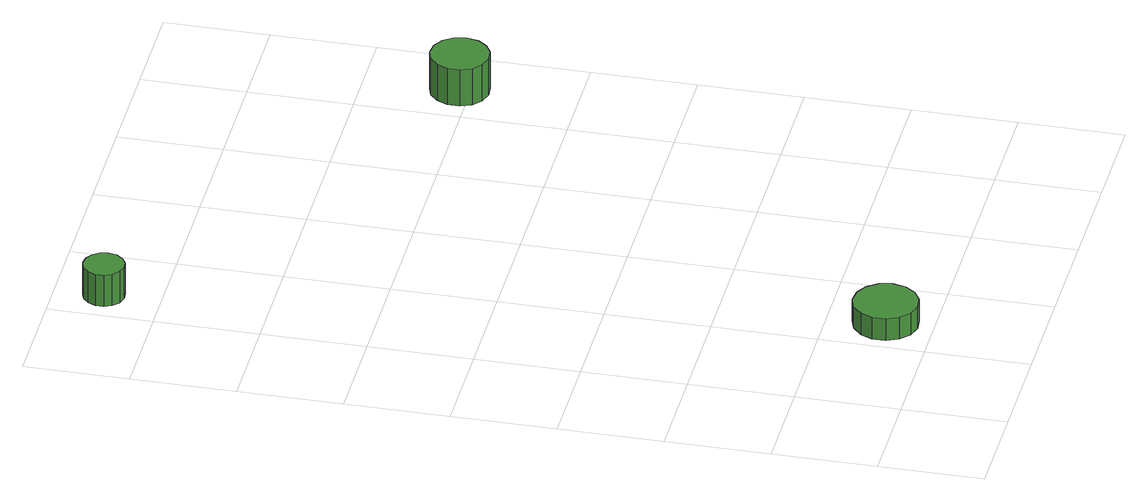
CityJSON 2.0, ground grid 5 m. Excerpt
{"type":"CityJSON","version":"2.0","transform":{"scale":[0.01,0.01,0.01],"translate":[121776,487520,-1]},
"CityObjects":{
"tree1":{"type":"SolitaryVegetationObject","attributes":{"function":"something"},"geometry":[{"type":"MultiSurface","lod":"1","boundaries":[[[0,1,2,3,4,5,6,7,8,9,10,11,12,13,14]],[[15,16,17,18,19,20,21,22,23,24,25,26,27,28,29]],[[0,29,28,1]],[[1,28,27,2]],[[2,27,26,3]],[[3,26,25,4]],[[4,25,24,5]],[[5,24,23,6]],[[6,23,22,7]],[[7,22,21,8]],[[8,21,20,9]],[[9,20,19,10]],[[10,19,18,11]],[[11,18,17,12]],[[12,17,16,13]],[[13,16,15,14]],[[14,15,29,0]]]}]},
"tree2":{"type":"SolitaryVegetationObject","attributes":{"function":"something"},"geometry":[{"type":"MultiSurface","lod":"1","boundaries":[[[30,31,32,33,34,35,36,37,38,39,40,41,42,43,44]],[[45,46,47,48,49,50,51,52,53,54,55,56,57,58,59]],[[30,59,58,31]],[[31,58,57,32]],[[32,57,56,33]],[[33,56,55,34]],[[34,55,54,35]],[[35,54,53,36]],[[36,53,52,37]],[[37,52,51,38]],[[38,51,50,39]],[[39,50,49,40]],[[40,49,48,41]],[[41,48,47,42]],[[42,47,46,43]],[[43,46,45,44]],[[44,45,59,30]]]}]},
"tree3":{"type":"SolitaryVegetationObject","attributes":{"function":"something"},"geometry":[{"type":"MultiSurface","lod":"1","boundaries":[[[60,61,62,63,64,65,66,67,68,69,70,71,72,73,74]],[[75,76,77,78,79,80,81,82,83,84,85,86,87,88,89]],[[60,89,88,61]],[[61,88,87,62]],[[62,87,86,63]],[[63,86,85,64]],[[64,85,84,65]],[[65,84,83,66]],[[66,83,82,67]],[[67,82,81,68]],[[68,81,80,69]],[[69,80,79,70]],[[70,79,78,71]],[[71,78,77,72]],[[72,77,76,73]],[[73,76,75,74]],[[74,75,89,60]]]}]}
},
"vertices":[
[857,227,185],[843,289,185],[806,341,185],[751,372,185],[688,379,185],[627,359,185],[580,317,185],[554,259,185],[554,195,185],[580,137,185],[627,94,185],[688,74,185],[751,81,185],[806,113,185],[843,164,185],[843,164,69],[806,113,69],[751,81,69],[688,74,69],[627,94,69],[580,137,69],[554,195,69],[554,259,69],[580,317,69],[627,359,69],[688,379,69],[751,372,69],[806,341,69],[843,289,69],[857,227,69],
[272,3769,234],[264,3808,234],[240,3840,234],[206,3861,234],[166,3865,234],[127,3852,234],[98,3825,234],[81,3789,234],[81,3749,234],[98,3712,234],[127,3685,234],[166,3672,234],[206,3677,234],[240,3697,234],[264,3729,234],[264,3729,65],[240,3697,65],[206,3677,65],[166,3672,65],[127,3685,65],[98,3712,65],[81,3749,65],[81,3789,65],[98,3825,65],[127,3852,65],[166,3865,65],[206,3861,65],[240,3840,65],[264,3808,65],[272,3769,65],
[2370,2553,261],[2358,2610,261],[2324,2657,261],[2274,2685,261],[2216,2692,261],[2161,2674,261],[2118,2635,261],[2095,2582,261],[2095,2524,261],[2118,2471,261],[2161,2433,261],[2216,2415,261],[2274,2421,261],[2324,2450,261],[2358,2496,261],[2358,2496,66],[2324,2450,66],[2274,2421,66],[2216,2415,66],[2161,2433,66],[2118,2471,66],[2095,2524,66],[2095,2582,66],[2118,2635,66],[2161,2674,66],[2216,2692,66],[2274,2685,66],[2324,2657,66],[2358,2610,66],[2370,2553,66]
]}
